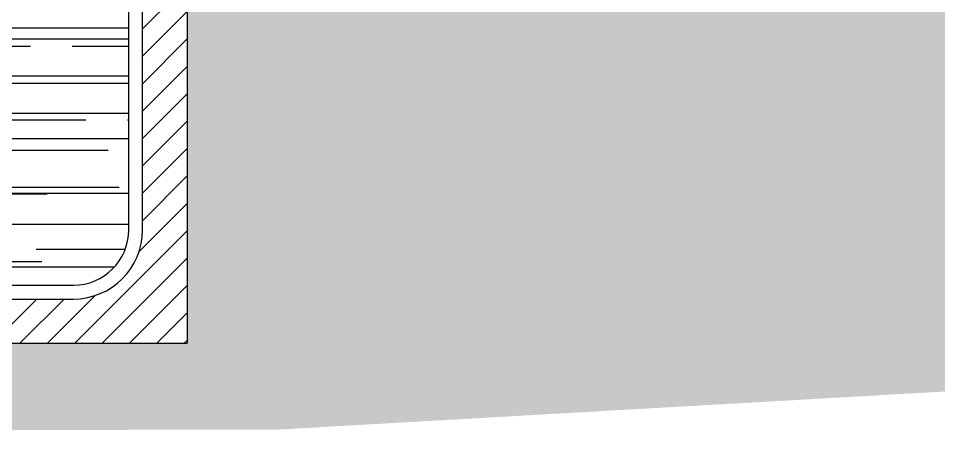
# Model space of a CAD drawing. Header units: millimetres. Extents: x -6300 to 1991, y -4770 to 4545.
# Drawn here: x 1399.036 to 1402.362, y 93.631 to 95.124 of the extents above; entities that cross this region are included whole.
import ezdxf

# ---------------------------------------------------------------- set-up
doc = ezdxf.new("R2010")
doc.units = ezdxf.units.MM
doc.header["$LTSCALE"] = 20
doc.header["$MEASUREMENT"] = 0
doc.layers.add('COTA', color=7, linetype='CONTINUOUS')
doc.layers.add('E-hatch', color=8, linetype='CONTINUOUS')

msp = doc.modelspace()

# ---------------------------------------------------------------- hatches: boundary and pattern name
at = {"layer": 'COTA', "linetype": 'Continuous'}
h = msp.add_hatch(dxfattribs=at)
h.set_pattern_fill('ANSI38', color=8, scale=0.4, style=0)
h.set_pattern_definition([(45, (92.556543, -69.83677), (-0.035355339, 0.035355339), []), (135, (92.556543, -69.83677), (-0.1060660172, 0.035355339), [0.125, -0.075])])
h.paths.add_polyline_path([(1394.341, 95.3596), (1395.4467, 95.3596), (1395.4467, 93.9496), (1399.6464, 93.9496), (1399.6464, 95.3596), (1400.2327, 95.3596), (1400.2327, 95.1596), (1403.4941, 95.1596), (1403.4941, 95.2596), (1414.3441, 95.2596), (1414.3441, 95.1596), (1417.0411, 95.1596), (1417.0379, 94.6117), (1399.9713, 93.6377), (1394.341, 93.6307)])
at = {"layer": 'E-hatch'}
h = msp.add_hatch(dxfattribs=at)
h.set_pattern_fill('_USER', color=256, scale=0.07, angle=45, style=0, pattern_type=0)
h.set_pattern_definition([(45, (92.55654, -69.83677), (-0.0494974747, 0.0494974747), [])])
h.paths.add_polyline_path([(1395.4467, 93.9496), (1399.6464, 93.9496), (1399.6464, 95.3596), (1399.4847, 95.3596), (1399.4847, 94.3596, -0.414214), (1399.2347, 94.1096), (1395.8584, 94.1096, -0.414214), (1395.6084, 94.3596), (1395.6084, 95.3596), (1395.4467, 95.3596)])
h = msp.add_hatch(dxfattribs=at)
h.set_pattern_fill('AR-RROOF', color=256, scale=0.2, style=0)
h.set_pattern_definition([(0, (371.25979, -130.91077), (0.44, 0.2), [3, -0.4, 1, -0.2]), (0, (371.5258, -130.81077), (-0.2, 0.266), [0.6, -0.066, 1.2, -0.15]), (0, (371.35979, -130.74077), (1.04, 0.134), [1.6, -0.28, 0.8, -0.2])])
h.paths.add_polyline_path([(1398.4796, 95.2151), (1398.0793, 95.2537), (1397.4503, 95.2538), (1397.1834, 95.2362), (1396.5091, 95.2152), (1396.3054, 95.2538), (1395.9753, 95.2538), (1395.6584, 95.2047), (1395.6584, 94.3596, 0.414214), (1395.8584, 94.1596), (1399.2347, 94.1596, 0.414214), (1399.4347, 94.3596), (1399.4347, 95.2782), (1399.1011, 95.2782), (1398.8237, 95.2607)])
h.paths.add_polyline_path([(1395.9639, 94.1909), (1398.9898, 94.1909), (1398.9898, 94.47), (1395.9639, 94.47)], flags=24)

# ---------------------------------------------------------------- linework, layer by layer
at = {"layer": 'COTA', "color": 5, "linetype": 'Continuous'}
for p, q in [((1399.4347, 94.3596, -3.8902), (1399.4347, 95.4096, -3.8902)), ((1399.4847, 94.3596, -3.8902), (1399.4847, 95.3596, -3.8902)), ((1395.8584, 94.1596, 0.7901), (1399.2347, 94.1596, 0.7901)), ((1395.8584, 94.1096, 0.7901), (1399.2347, 94.1096, 0.7901))]:
    msp.add_line(p, q, dxfattribs=at)
at = {"layer": 'COTA', "color": 1, "linetype": 'Continuous'}
for p, q in [((1399.6464, 95.3596, -4.1367), (1399.6464, 93.9496, -4.1367)), ((1395.4467, 93.9496, 0.7901), (1399.6464, 93.9496, 0.7901))]:
    msp.add_line(p, q, dxfattribs=at)
at = {"layer": 'COTA', "color": 5, "linetype": 'Continuous'}
for radius in [0.2, 0.25]:
    msp.add_arc((1399.2347, 94.3596, -3.8902), radius, 270, 0, dxfattribs=at)

doc.saveas('drawing.dxf')
